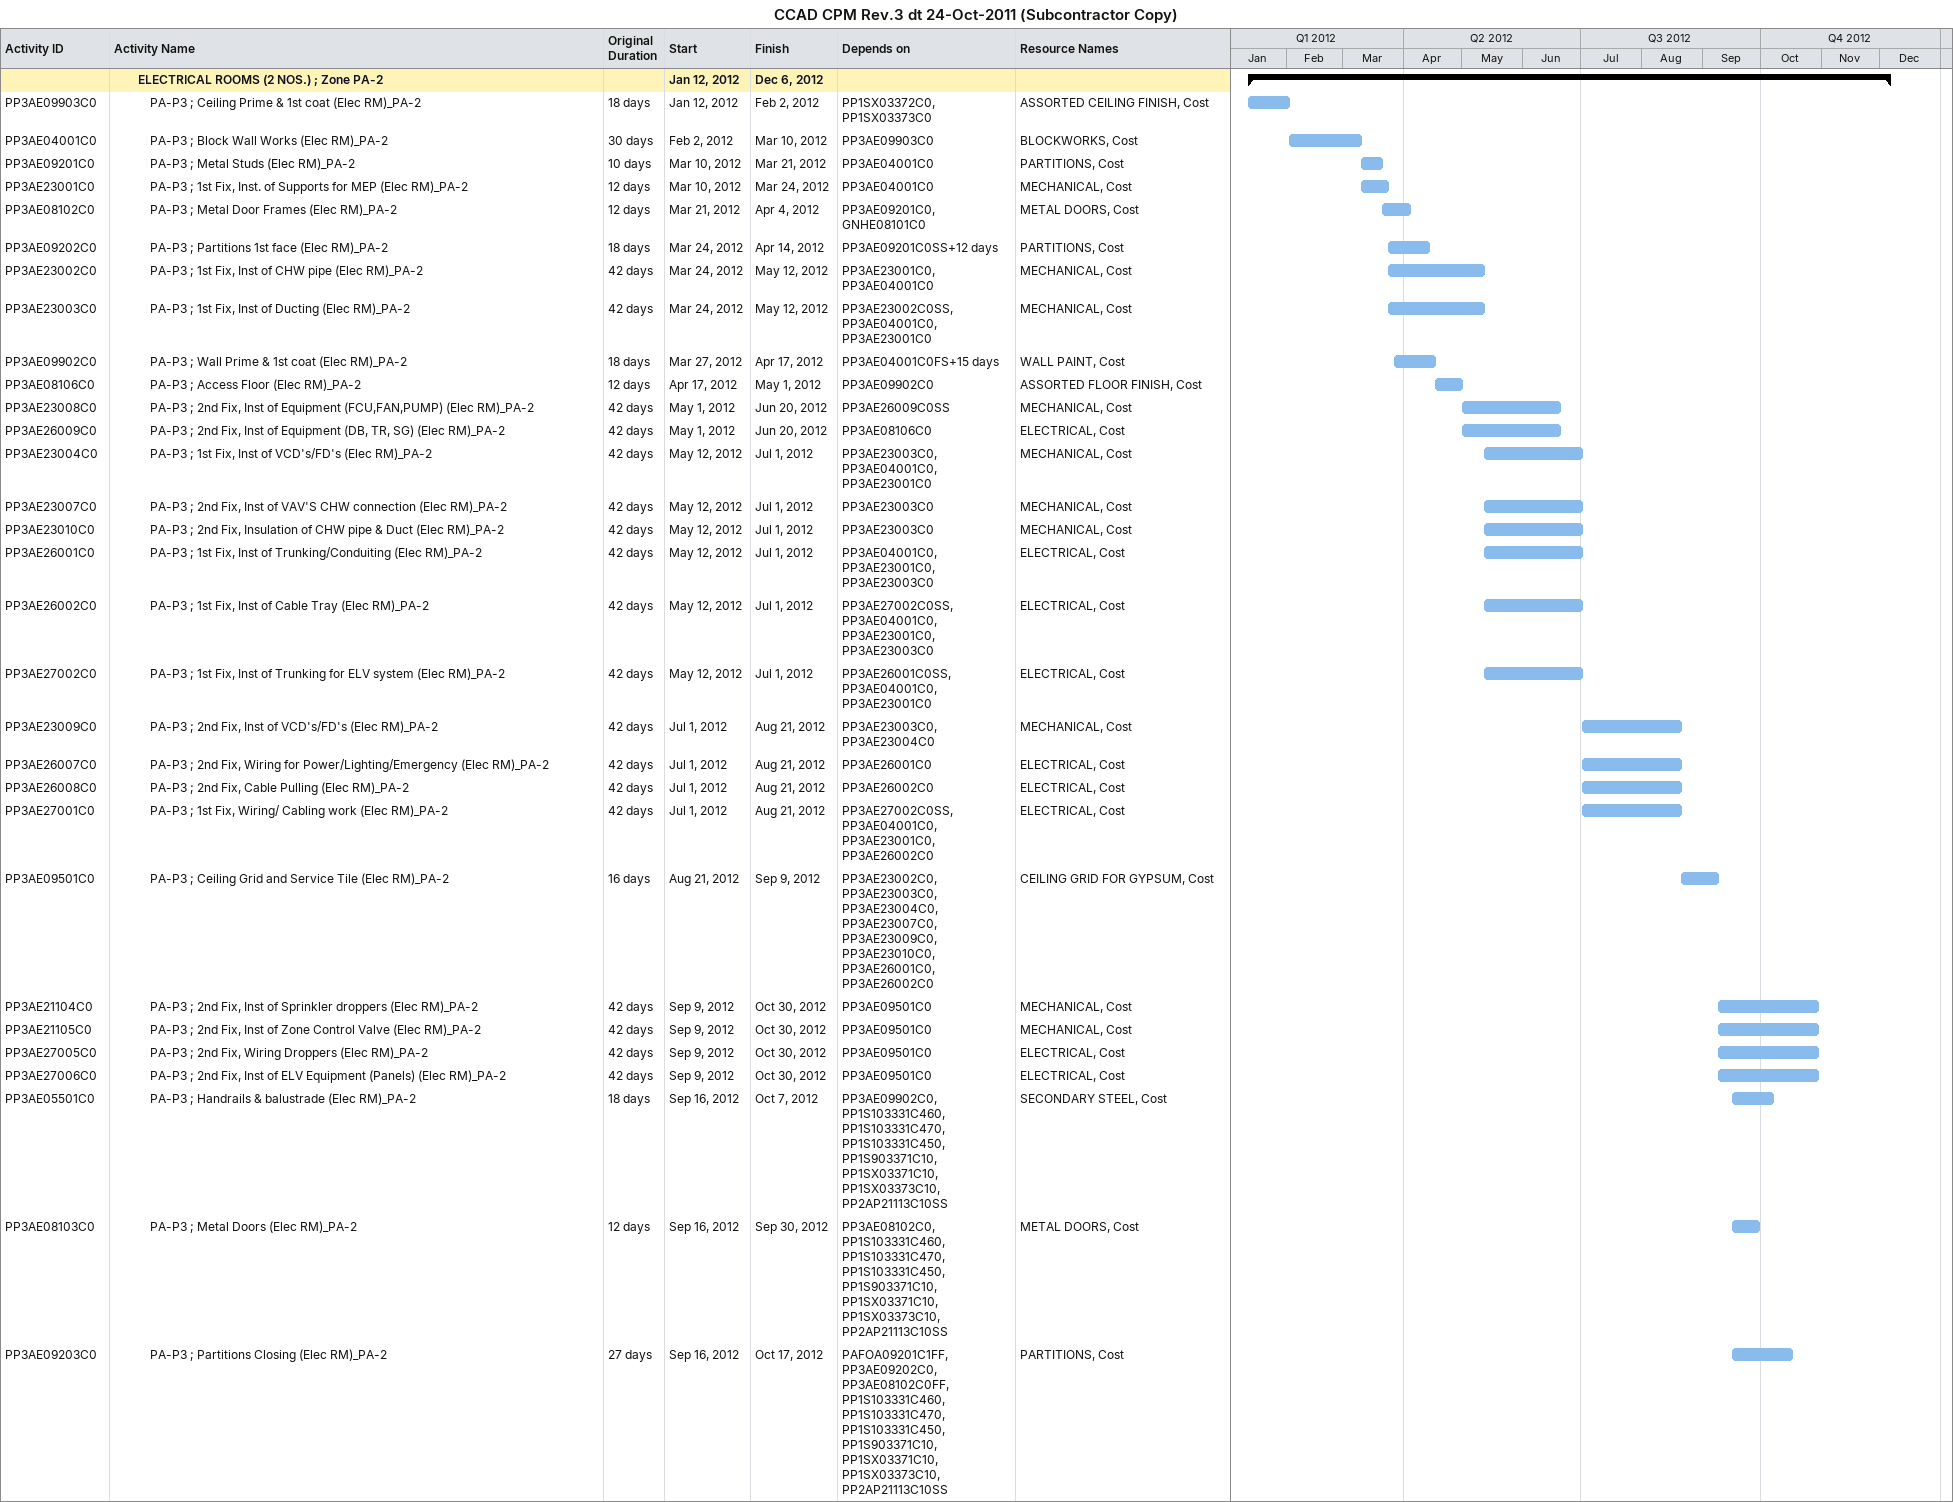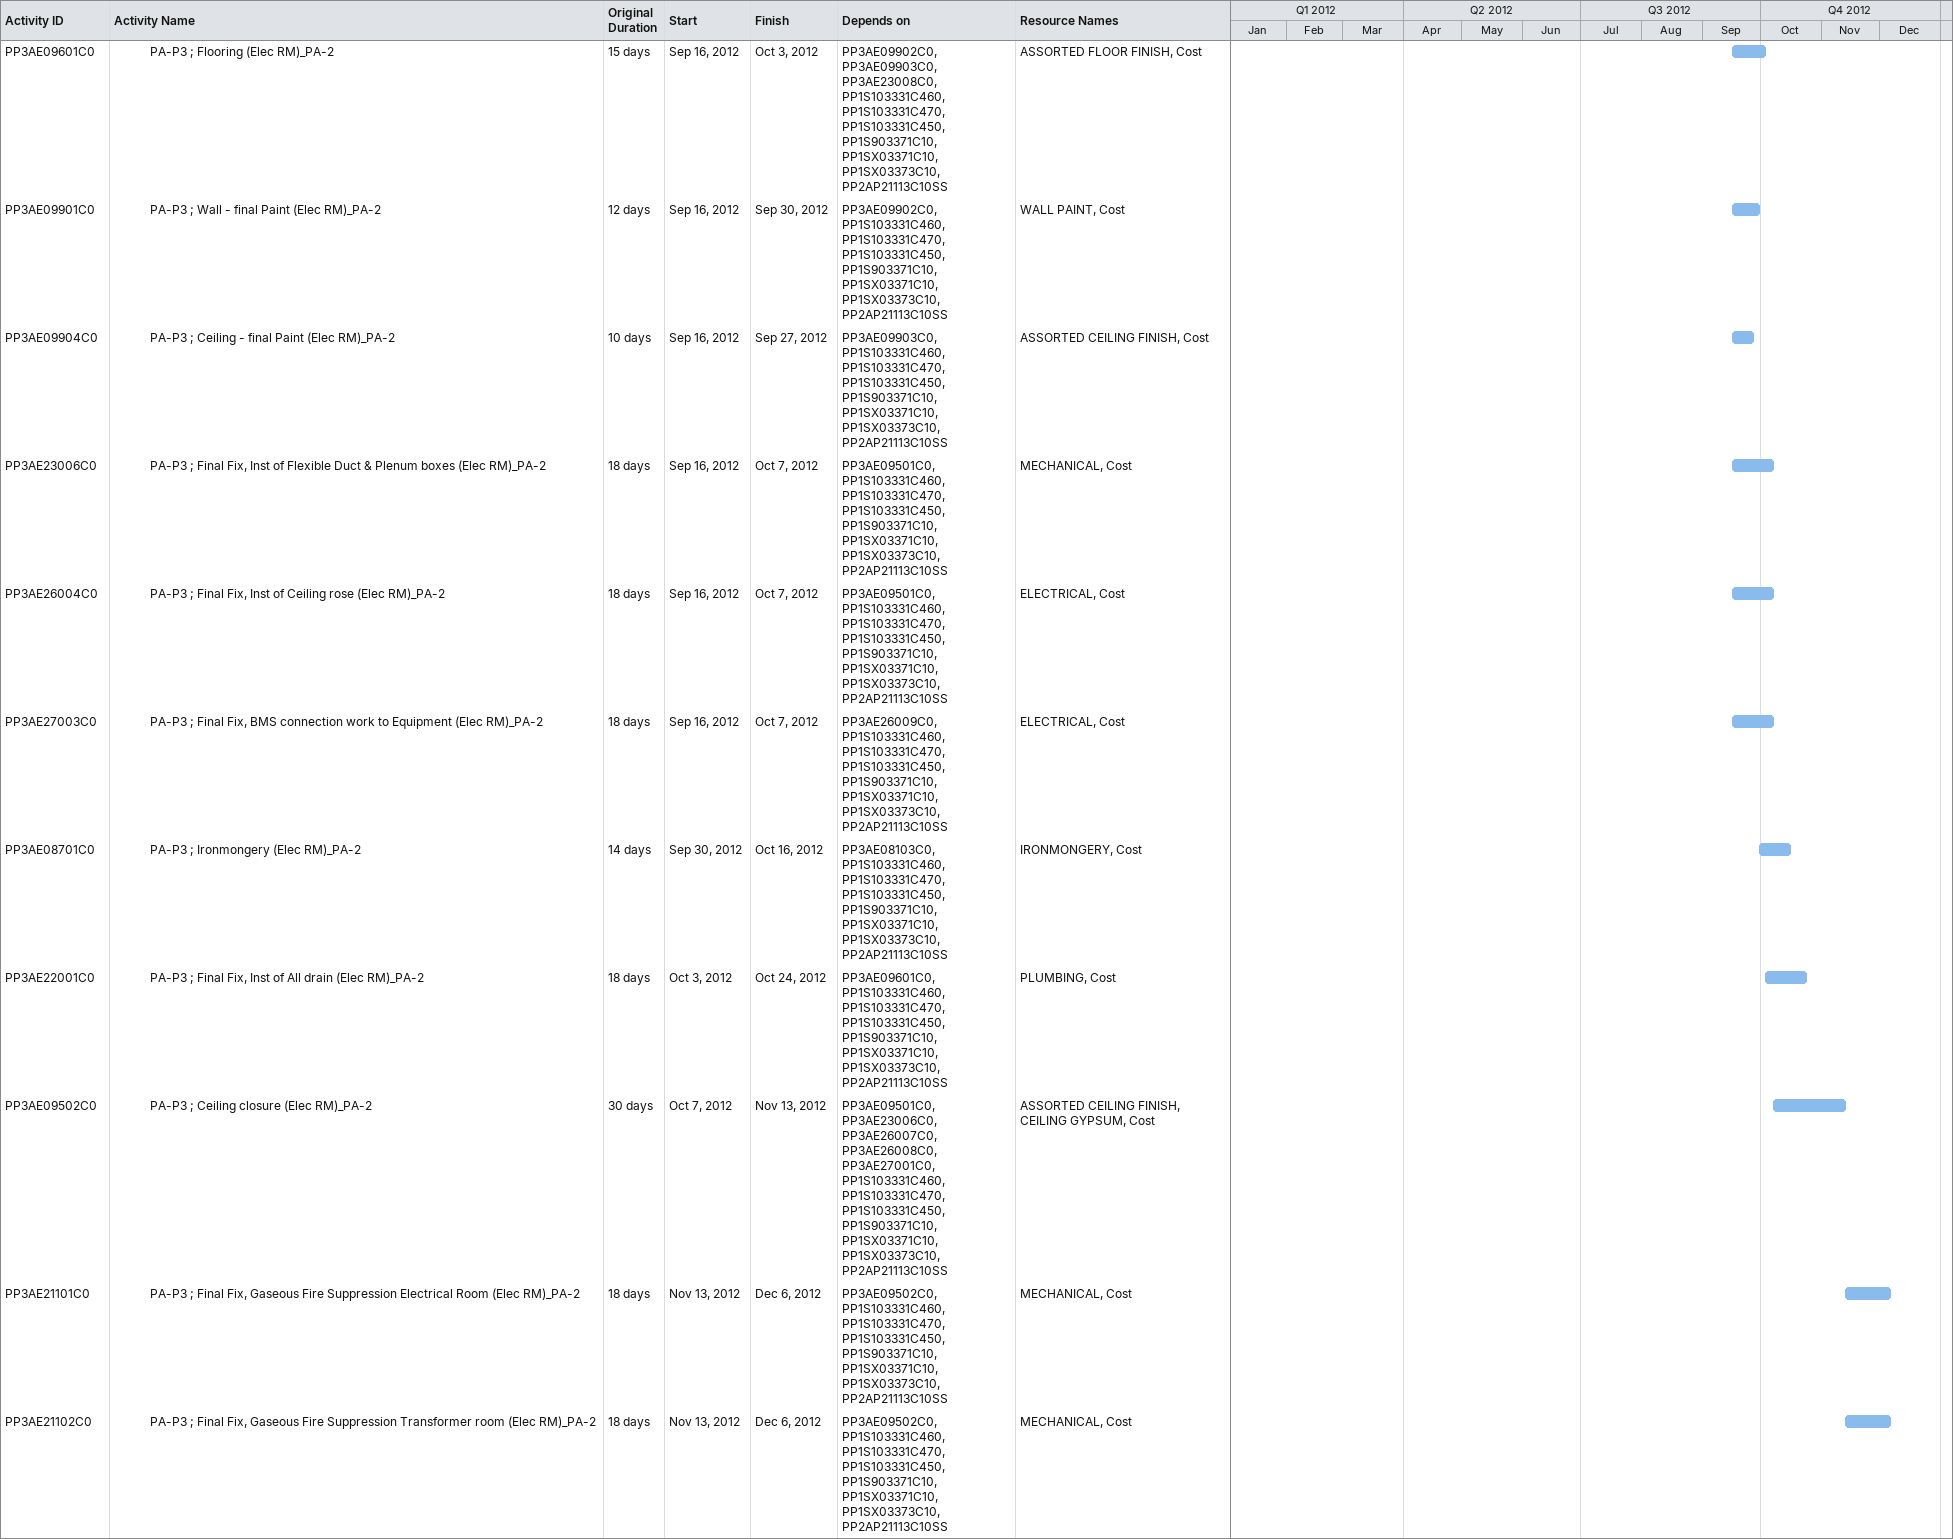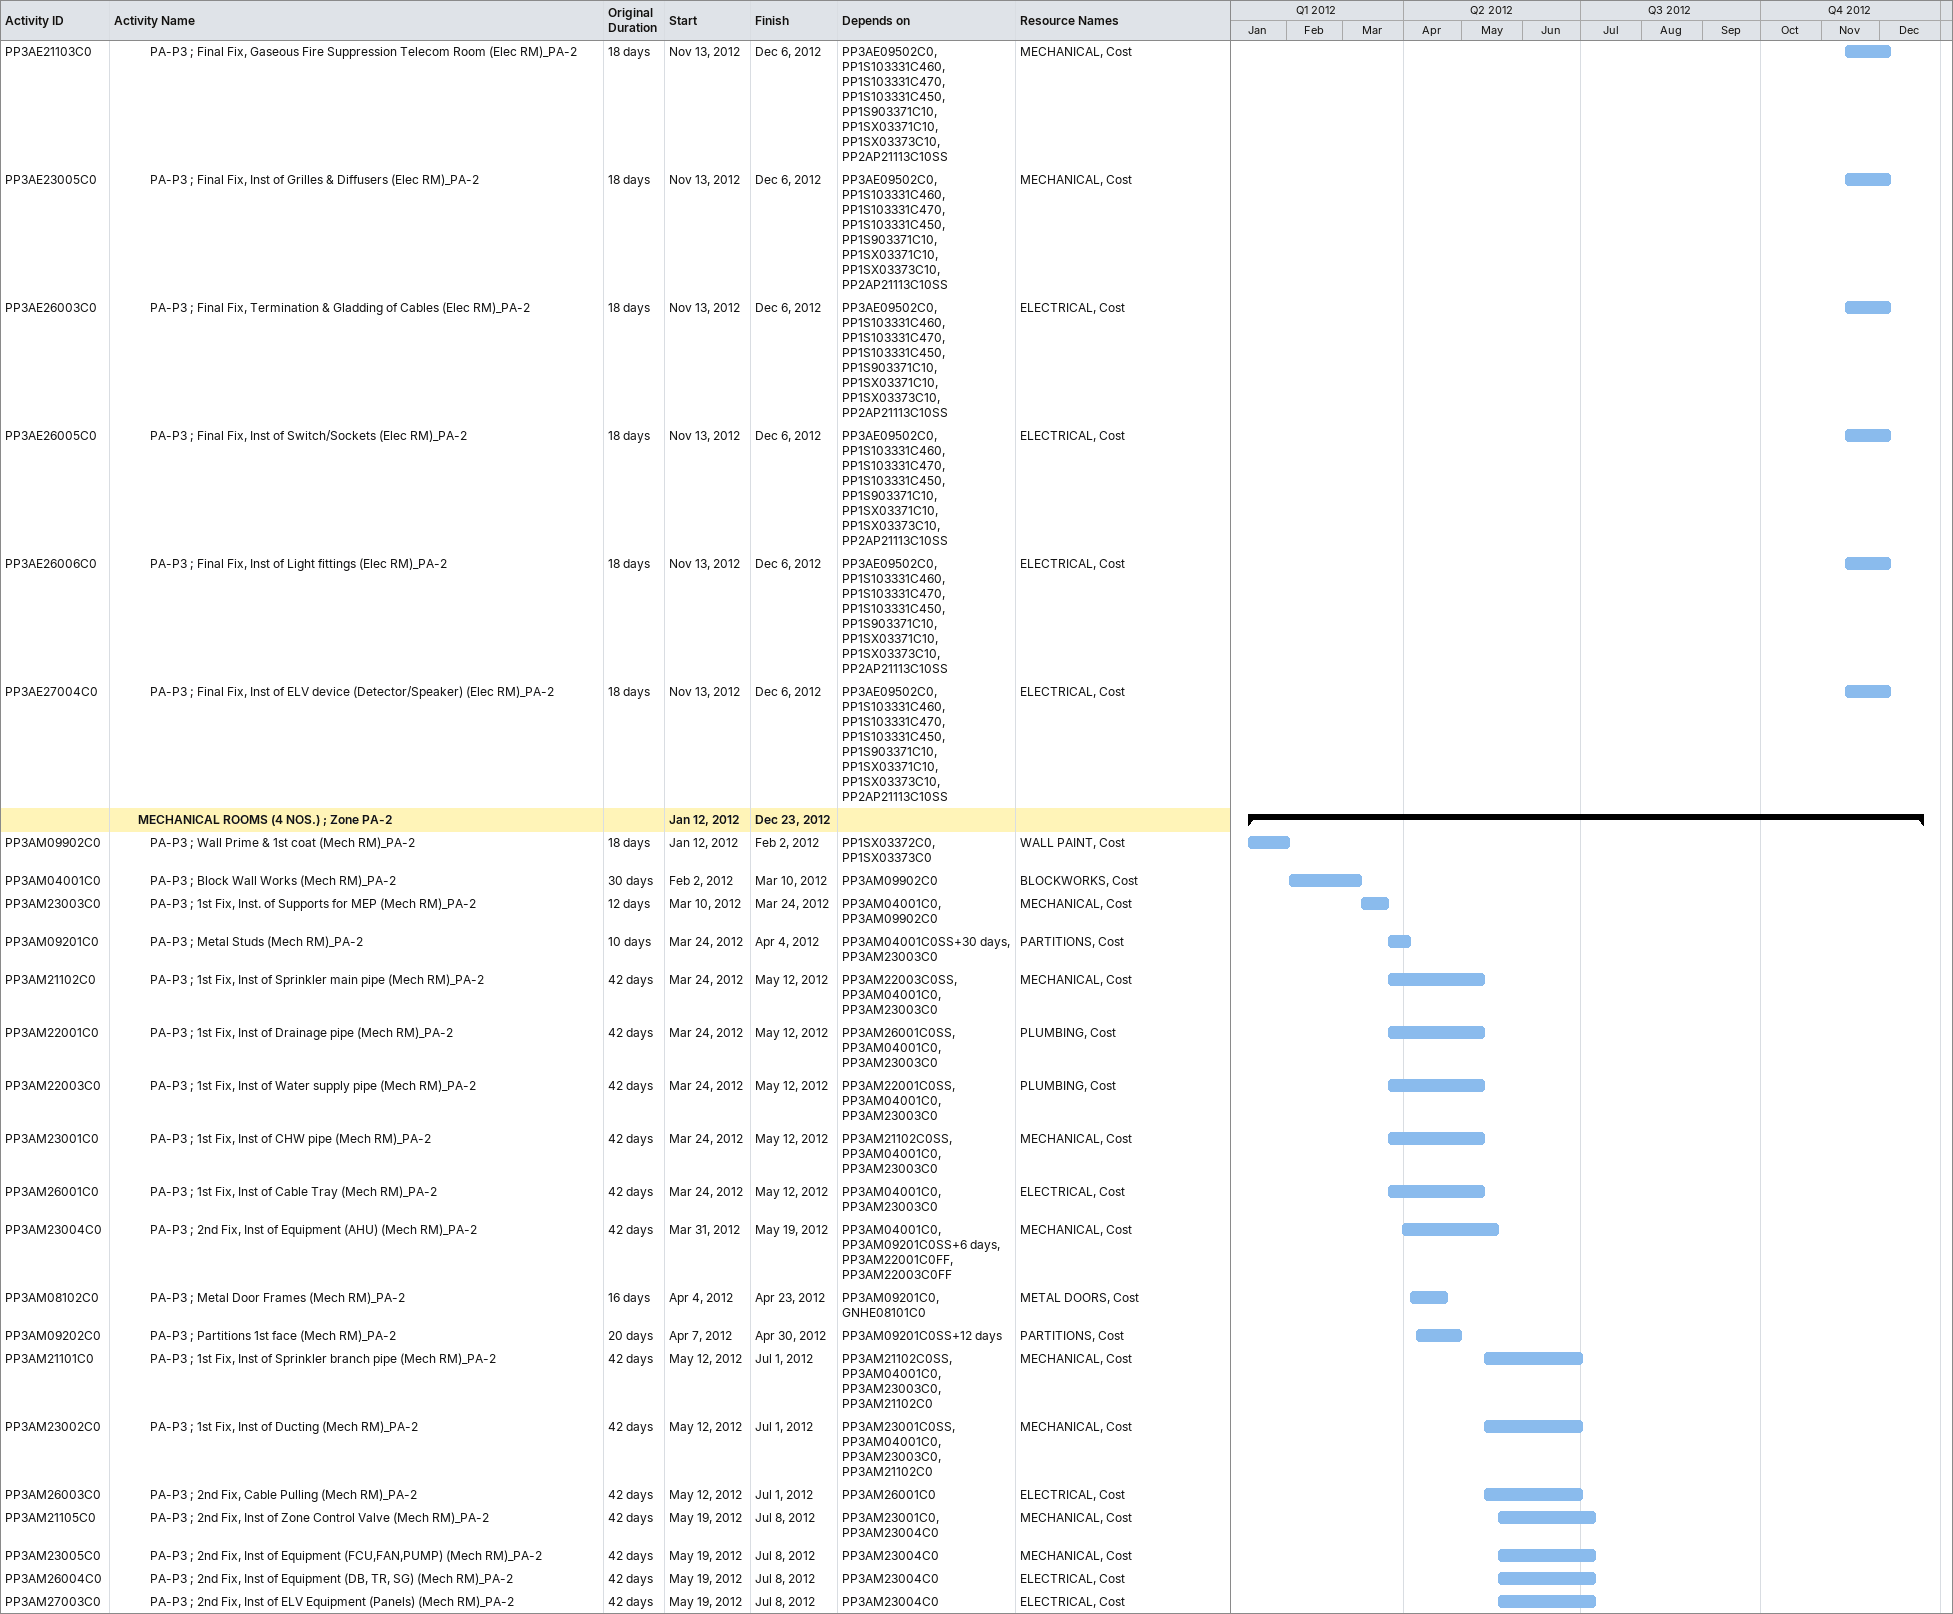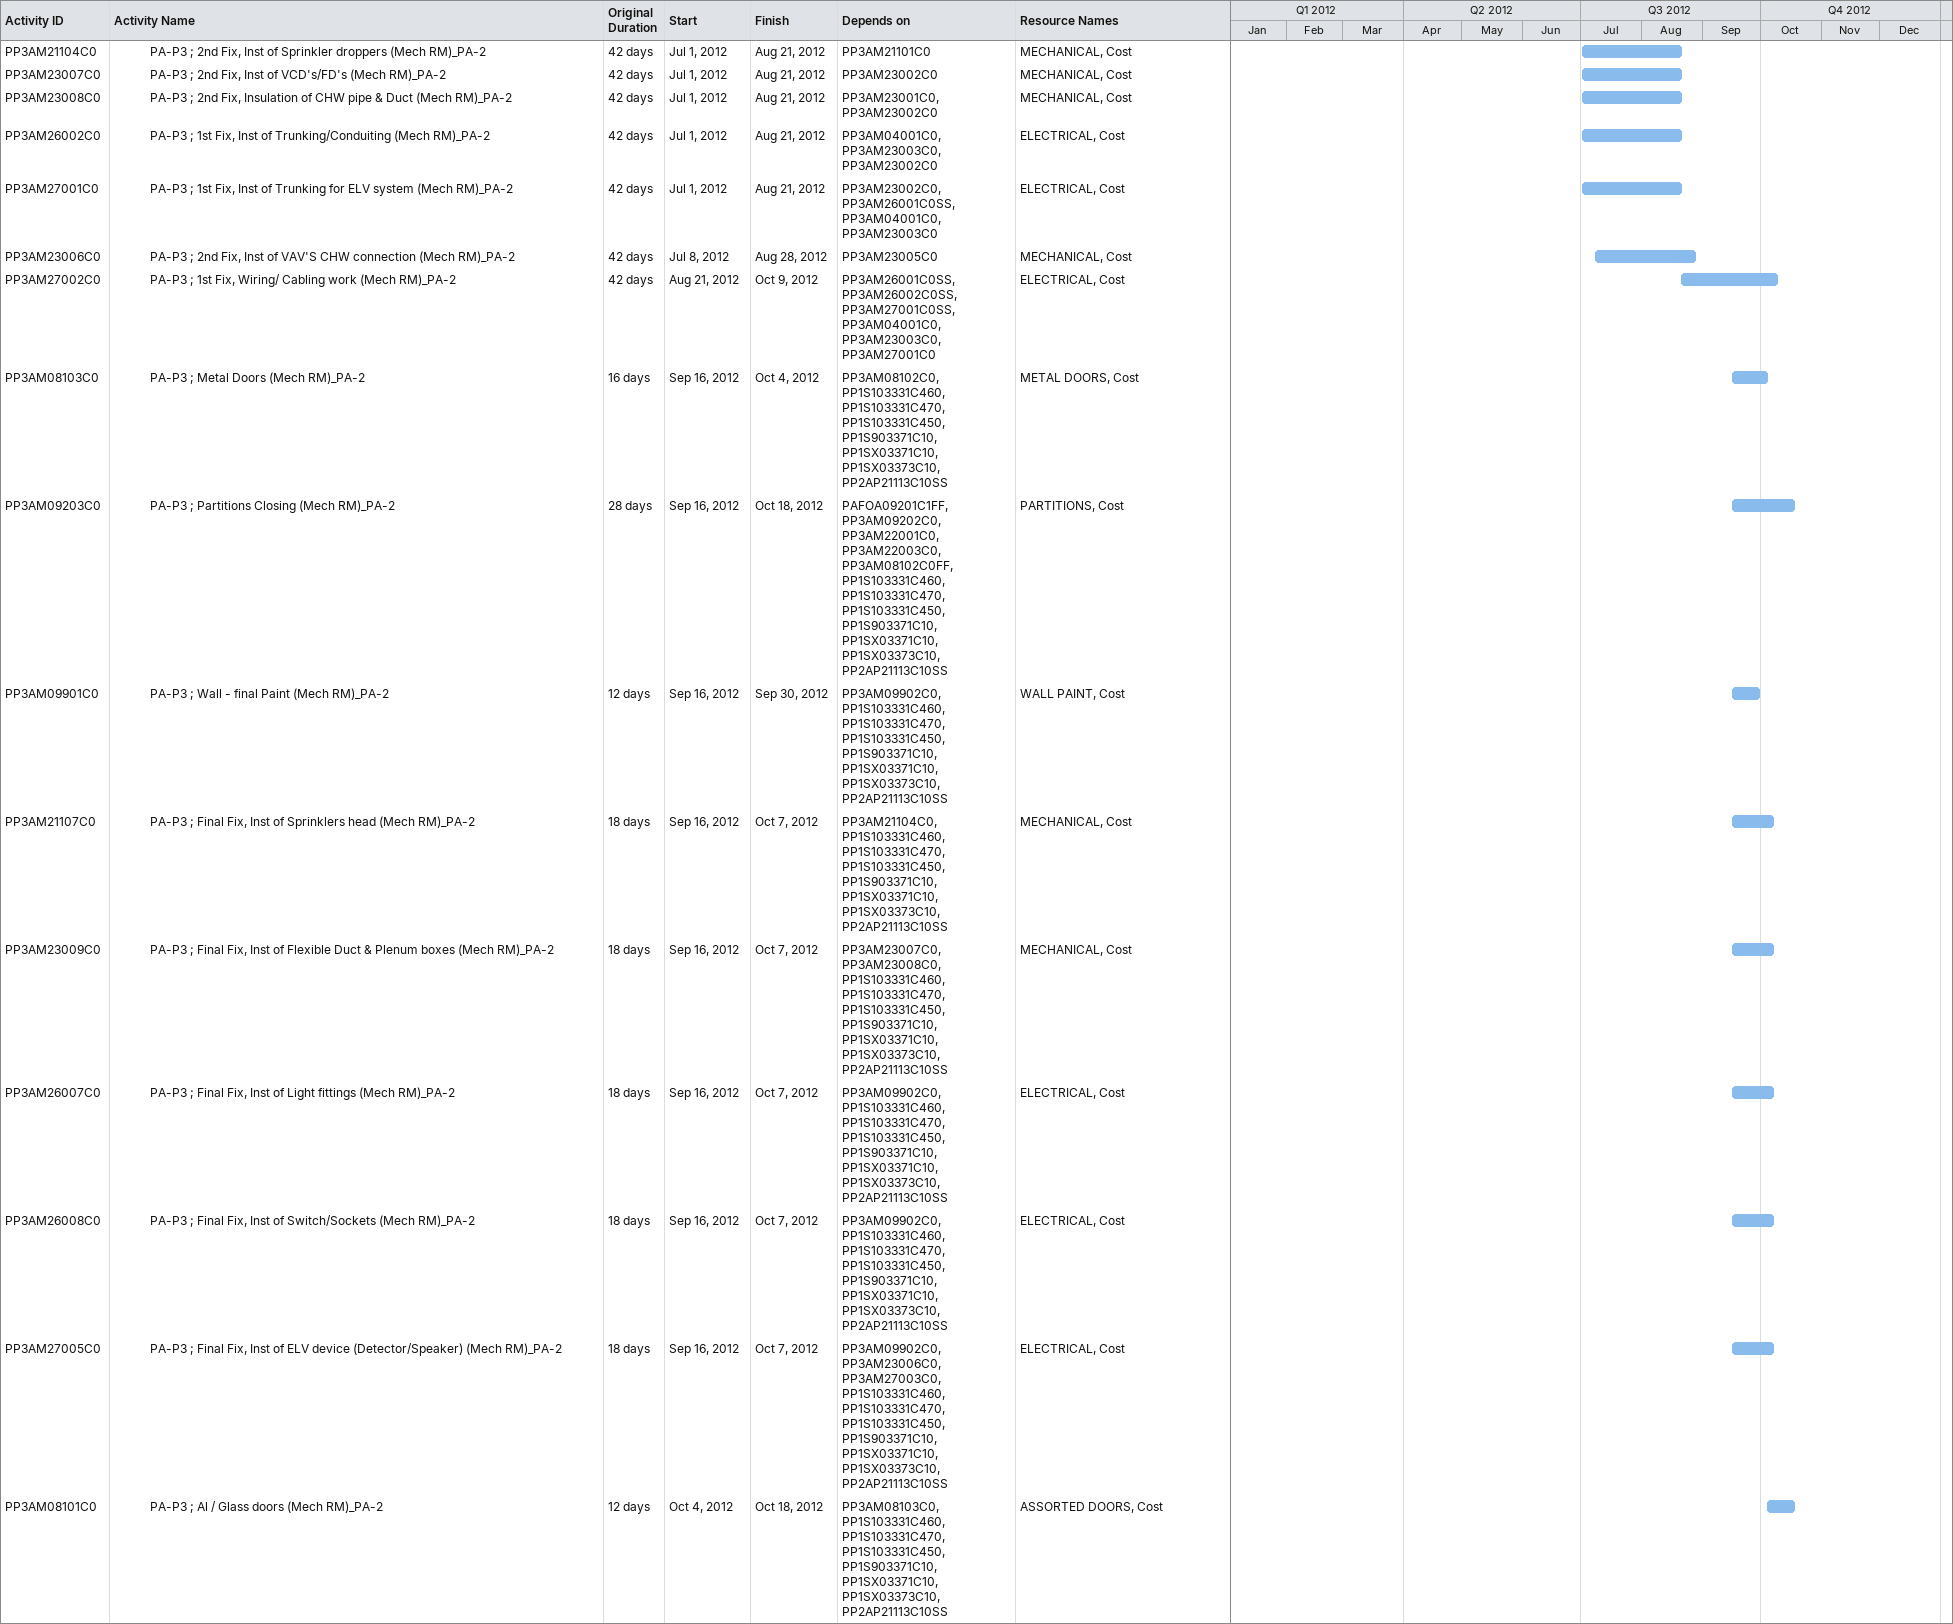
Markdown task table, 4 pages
CCAD CPM Rev.3 dt 24-Oct-2011 (Subcontractor Copy)

| ID | Level | Task | Original duration | Start | Finish | Predecessors | Resources |
|---|---|---|---|---|---|---|---|
|  | 3 | **ELECTRICAL ROOMS (2 NOS.) ; Zone PA-2** |  | 2012-01-12 | 2012-12-06 |  |  |
| PP3AE09903C0 | 4 | PA-P3 ; Ceiling Prime & 1st coat (Elec RM)_PA-2 | 18d | 2012-01-12 | 2012-02-02 | PP1SX03372C0, PP1SX03373C0 | ASSORTED CEILING FINISH, Cost |
| PP3AE04001C0 | 4 | PA-P3 ; Block Wall Works (Elec RM)_PA-2 | 30d | 2012-02-02 | 2012-03-10 | PP3AE09903C0 | BLOCKWORKS, Cost |
| PP3AE09201C0 | 4 | PA-P3 ; Metal Studs (Elec RM)_PA-2 | 10d | 2012-03-10 | 2012-03-21 | PP3AE04001C0 | PARTITIONS, Cost |
| PP3AE23001C0 | 4 | PA-P3 ; 1st Fix, Inst. of Supports for MEP (Elec RM)_PA-2 | 12d | 2012-03-10 | 2012-03-24 | PP3AE04001C0 | MECHANICAL, Cost |
| PP3AE08102C0 | 4 | PA-P3 ; Metal Door Frames (Elec RM)_PA-2 | 12d | 2012-03-21 | 2012-04-04 | PP3AE09201C0, GNHE08101C0 | METAL DOORS, Cost |
| PP3AE09202C0 | 4 | PA-P3 ; Partitions 1st face (Elec RM)_PA-2 | 18d | 2012-03-24 | 2012-04-14 | PP3AE09201C0SS+12d | PARTITIONS, Cost |
| PP3AE23002C0 | 4 | PA-P3 ; 1st Fix, Inst of CHW pipe (Elec RM)_PA-2 | 42d | 2012-03-24 | 2012-05-12 | PP3AE23001C0, PP3AE04001C0 | MECHANICAL, Cost |
| PP3AE23003C0 | 4 | PA-P3 ; 1st Fix, Inst of Ducting (Elec RM)_PA-2 | 42d | 2012-03-24 | 2012-05-12 | PP3AE23002C0SS, PP3AE04001C0, PP3AE23001C0 | MECHANICAL, Cost |
| PP3AE09902C0 | 4 | PA-P3 ; Wall Prime & 1st coat (Elec RM)_PA-2 | 18d | 2012-03-27 | 2012-04-17 | PP3AE04001C0FS+15d | WALL PAINT, Cost |
| PP3AE08106C0 | 4 | PA-P3 ; Access Floor (Elec RM)_PA-2 | 12d | 2012-04-17 | 2012-05-01 | PP3AE09902C0 | ASSORTED FLOOR FINISH, Cost |
| PP3AE23008C0 | 4 | PA-P3 ; 2nd Fix, Inst of Equipment (FCU,FAN,PUMP) (Elec RM)_PA-2 | 42d | 2012-05-01 | 2012-06-20 | PP3AE26009C0SS | MECHANICAL, Cost |
| PP3AE26009C0 | 4 | PA-P3 ; 2nd Fix, Inst of Equipment (DB, TR, SG) (Elec RM)_PA-2 | 42d | 2012-05-01 | 2012-06-20 | PP3AE08106C0 | ELECTRICAL, Cost |
| PP3AE23004C0 | 4 | PA-P3 ; 1st Fix, Inst of VCD's/FD's (Elec RM)_PA-2 | 42d | 2012-05-12 | 2012-07-01 | PP3AE23003C0, PP3AE04001C0, PP3AE23001C0 | MECHANICAL, Cost |
| PP3AE23007C0 | 4 | PA-P3 ; 2nd Fix, Inst of VAV'S CHW connection (Elec RM)_PA-2 | 42d | 2012-05-12 | 2012-07-01 | PP3AE23003C0 | MECHANICAL, Cost |
| PP3AE23010C0 | 4 | PA-P3 ; 2nd Fix, Insulation of CHW pipe & Duct (Elec RM)_PA-2 | 42d | 2012-05-12 | 2012-07-01 | PP3AE23003C0 | MECHANICAL, Cost |
| PP3AE26001C0 | 4 | PA-P3 ; 1st Fix, Inst of Trunking/Conduiting (Elec RM)_PA-2 | 42d | 2012-05-12 | 2012-07-01 | PP3AE04001C0, PP3AE23001C0, PP3AE23003C0 | ELECTRICAL, Cost |
| PP3AE26002C0 | 4 | PA-P3 ; 1st Fix, Inst of Cable Tray (Elec RM)_PA-2 | 42d | 2012-05-12 | 2012-07-01 | PP3AE27002C0SS, PP3AE04001C0, PP3AE23001C0, PP3AE23003C0 | ELECTRICAL, Cost |
| PP3AE27002C0 | 4 | PA-P3 ; 1st Fix, Inst of Trunking for ELV system (Elec RM)_PA-2 | 42d | 2012-05-12 | 2012-07-01 | PP3AE26001C0SS, PP3AE04001C0, PP3AE23001C0 | ELECTRICAL, Cost |
| PP3AE23009C0 | 4 | PA-P3 ; 2nd Fix, Inst of VCD's/FD's (Elec RM)_PA-2 | 42d | 2012-07-01 | 2012-08-21 | PP3AE23003C0, PP3AE23004C0 | MECHANICAL, Cost |
| PP3AE26007C0 | 4 | PA-P3 ; 2nd Fix, Wiring for Power/Lighting/Emergency (Elec RM)_PA-2 | 42d | 2012-07-01 | 2012-08-21 | PP3AE26001C0 | ELECTRICAL, Cost |
| PP3AE26008C0 | 4 | PA-P3 ; 2nd Fix, Cable Pulling (Elec RM)_PA-2 | 42d | 2012-07-01 | 2012-08-21 | PP3AE26002C0 | ELECTRICAL, Cost |
| PP3AE27001C0 | 4 | PA-P3 ; 1st Fix, Wiring/ Cabling work (Elec RM)_PA-2 | 42d | 2012-07-01 | 2012-08-21 | PP3AE27002C0SS, PP3AE04001C0, PP3AE23001C0, PP3AE26002C0 | ELECTRICAL, Cost |
| PP3AE09501C0 | 4 | PA-P3 ; Ceiling Grid and Service Tile (Elec RM)_PA-2 | 16d | 2012-08-21 | 2012-09-09 | PP3AE23002C0, PP3AE23003C0, PP3AE23004C0, PP3AE23007C0, PP3AE23009C0, PP3AE23010C0, PP3AE26001C0, PP3AE26002C0 | CEILING GRID FOR GYPSUM, Cost |
| PP3AE21104C0 | 4 | PA-P3 ; 2nd Fix, Inst of Sprinkler droppers (Elec RM)_PA-2 | 42d | 2012-09-09 | 2012-10-30 | PP3AE09501C0 | MECHANICAL, Cost |
| PP3AE21105C0 | 4 | PA-P3 ; 2nd Fix, Inst of Zone Control Valve (Elec RM)_PA-2 | 42d | 2012-09-09 | 2012-10-30 | PP3AE09501C0 | MECHANICAL, Cost |
| PP3AE27005C0 | 4 | PA-P3 ; 2nd Fix, Wiring Droppers (Elec RM)_PA-2 | 42d | 2012-09-09 | 2012-10-30 | PP3AE09501C0 | ELECTRICAL, Cost |
| PP3AE27006C0 | 4 | PA-P3 ; 2nd Fix, Inst of ELV Equipment (Panels) (Elec RM)_PA-2 | 42d | 2012-09-09 | 2012-10-30 | PP3AE09501C0 | ELECTRICAL, Cost |
| PP3AE05501C0 | 4 | PA-P3 ; Handrails & balustrade (Elec RM)_PA-2 | 18d | 2012-09-16 | 2012-10-07 | PP3AE09902C0, PP1S103331C460, PP1S103331C470, PP1S103331C450, PP1S903371C10, PP1SX03371C10, PP1SX03373C10, PP2AP21113C10SS | SECONDARY STEEL, Cost |
| PP3AE08103C0 | 4 | PA-P3 ; Metal Doors (Elec RM)_PA-2 | 12d | 2012-09-16 | 2012-09-30 | PP3AE08102C0, PP1S103331C460, PP1S103331C470, PP1S103331C450, PP1S903371C10, PP1SX03371C10, PP1SX03373C10, PP2AP21113C10SS | METAL DOORS, Cost |
| PP3AE09203C0 | 4 | PA-P3 ; Partitions Closing (Elec RM)_PA-2 | 27d | 2012-09-16 | 2012-10-17 | PAFOA09201C1FF, PP3AE09202C0, PP3AE08102C0FF, PP1S103331C460, PP1S103331C470, PP1S103331C450, PP1S903371C10, PP1SX03371C10, PP1SX03373C10, PP2AP21113C10SS | PARTITIONS, Cost |
| PP3AE09601C0 | 4 | PA-P3 ; Flooring (Elec RM)_PA-2 | 15d | 2012-09-16 | 2012-10-03 | PP3AE09902C0, PP3AE09903C0, PP3AE23008C0, PP1S103331C460, PP1S103331C470, PP1S103331C450, PP1S903371C10, PP1SX03371C10, PP1SX03373C10, PP2AP21113C10SS | ASSORTED FLOOR FINISH, Cost |
| PP3AE09901C0 | 4 | PA-P3 ; Wall - final Paint (Elec RM)_PA-2 | 12d | 2012-09-16 | 2012-09-30 | PP3AE09902C0, PP1S103331C460, PP1S103331C470, PP1S103331C450, PP1S903371C10, PP1SX03371C10, PP1SX03373C10, PP2AP21113C10SS | WALL PAINT, Cost |
| PP3AE09904C0 | 4 | PA-P3 ; Ceiling - final Paint (Elec RM)_PA-2 | 10d | 2012-09-16 | 2012-09-27 | PP3AE09903C0, PP1S103331C460, PP1S103331C470, PP1S103331C450, PP1S903371C10, PP1SX03371C10, PP1SX03373C10, PP2AP21113C10SS | ASSORTED CEILING FINISH, Cost |
| PP3AE23006C0 | 4 | PA-P3 ; Final Fix, Inst of Flexible Duct & Plenum boxes (Elec RM)_PA-2 | 18d | 2012-09-16 | 2012-10-07 | PP3AE09501C0, PP1S103331C460, PP1S103331C470, PP1S103331C450, PP1S903371C10, PP1SX03371C10, PP1SX03373C10, PP2AP21113C10SS | MECHANICAL, Cost |
| PP3AE26004C0 | 4 | PA-P3 ; Final Fix, Inst of Ceiling rose (Elec RM)_PA-2 | 18d | 2012-09-16 | 2012-10-07 | PP3AE09501C0, PP1S103331C460, PP1S103331C470, PP1S103331C450, PP1S903371C10, PP1SX03371C10, PP1SX03373C10, PP2AP21113C10SS | ELECTRICAL, Cost |
| PP3AE27003C0 | 4 | PA-P3 ; Final Fix, BMS connection work to Equipment (Elec RM)_PA-2 | 18d | 2012-09-16 | 2012-10-07 | PP3AE26009C0, PP1S103331C460, PP1S103331C470, PP1S103331C450, PP1S903371C10, PP1SX03371C10, PP1SX03373C10, PP2AP21113C10SS | ELECTRICAL, Cost |
| PP3AE08701C0 | 4 | PA-P3 ; Ironmongery (Elec RM)_PA-2 | 14d | 2012-09-30 | 2012-10-16 | PP3AE08103C0, PP1S103331C460, PP1S103331C470, PP1S103331C450, PP1S903371C10, PP1SX03371C10, PP1SX03373C10, PP2AP21113C10SS | IRONMONGERY, Cost |
| PP3AE22001C0 | 4 | PA-P3 ; Final Fix, Inst of All drain (Elec RM)_PA-2 | 18d | 2012-10-03 | 2012-10-24 | PP3AE09601C0, PP1S103331C460, PP1S103331C470, PP1S103331C450, PP1S903371C10, PP1SX03371C10, PP1SX03373C10, PP2AP21113C10SS | PLUMBING, Cost |
| PP3AE09502C0 | 4 | PA-P3 ; Ceiling closure (Elec RM)_PA-2 | 30d | 2012-10-07 | 2012-11-13 | PP3AE09501C0, PP3AE23006C0, PP3AE26007C0, PP3AE26008C0, PP3AE27001C0, PP1S103331C460, PP1S103331C470, PP1S103331C450, PP1S903371C10, PP1SX03371C10, PP1SX03373C10, PP2AP21113C10SS | ASSORTED CEILING FINISH, CEILING GYPSUM, Cost |
| PP3AE21101C0 | 4 | PA-P3 ; Final Fix, Gaseous Fire Suppression Electrical Room (Elec RM)_PA-2 | 18d | 2012-11-13 | 2012-12-06 | PP3AE09502C0, PP1S103331C460, PP1S103331C470, PP1S103331C450, PP1S903371C10, PP1SX03371C10, PP1SX03373C10, PP2AP21113C10SS | MECHANICAL, Cost |
| PP3AE21102C0 | 4 | PA-P3 ; Final Fix, Gaseous Fire Suppression Transformer room (Elec RM)_PA-2 | 18d | 2012-11-13 | 2012-12-06 | PP3AE09502C0, PP1S103331C460, PP1S103331C470, PP1S103331C450, PP1S903371C10, PP1SX03371C10, PP1SX03373C10, PP2AP21113C10SS | MECHANICAL, Cost |
| PP3AE21103C0 | 4 | PA-P3 ; Final Fix, Gaseous Fire Suppression Telecom Room (Elec RM)_PA-2 | 18d | 2012-11-13 | 2012-12-06 | PP3AE09502C0, PP1S103331C460, PP1S103331C470, PP1S103331C450, PP1S903371C10, PP1SX03371C10, PP1SX03373C10, PP2AP21113C10SS | MECHANICAL, Cost |
| PP3AE23005C0 | 4 | PA-P3 ; Final Fix, Inst of Grilles & Diffusers (Elec RM)_PA-2 | 18d | 2012-11-13 | 2012-12-06 | PP3AE09502C0, PP1S103331C460, PP1S103331C470, PP1S103331C450, PP1S903371C10, PP1SX03371C10, PP1SX03373C10, PP2AP21113C10SS | MECHANICAL, Cost |
| PP3AE26003C0 | 4 | PA-P3 ; Final Fix, Termination & Gladding of Cables (Elec RM)_PA-2 | 18d | 2012-11-13 | 2012-12-06 | PP3AE09502C0, PP1S103331C460, PP1S103331C470, PP1S103331C450, PP1S903371C10, PP1SX03371C10, PP1SX03373C10, PP2AP21113C10SS | ELECTRICAL, Cost |
| PP3AE26005C0 | 4 | PA-P3 ; Final Fix, Inst of Switch/Sockets (Elec RM)_PA-2 | 18d | 2012-11-13 | 2012-12-06 | PP3AE09502C0, PP1S103331C460, PP1S103331C470, PP1S103331C450, PP1S903371C10, PP1SX03371C10, PP1SX03373C10, PP2AP21113C10SS | ELECTRICAL, Cost |
| PP3AE26006C0 | 4 | PA-P3 ; Final Fix, Inst of Light fittings (Elec RM)_PA-2 | 18d | 2012-11-13 | 2012-12-06 | PP3AE09502C0, PP1S103331C460, PP1S103331C470, PP1S103331C450, PP1S903371C10, PP1SX03371C10, PP1SX03373C10, PP2AP21113C10SS | ELECTRICAL, Cost |
| PP3AE27004C0 | 4 | PA-P3 ; Final Fix, Inst of ELV device (Detector/Speaker) (Elec RM)_PA-2 | 18d | 2012-11-13 | 2012-12-06 | PP3AE09502C0, PP1S103331C460, PP1S103331C470, PP1S103331C450, PP1S903371C10, PP1SX03371C10, PP1SX03373C10, PP2AP21113C10SS | ELECTRICAL, Cost |
|  | 3 | **MECHANICAL ROOMS (4 NOS.) ; Zone PA-2** |  | 2012-01-12 | 2012-12-23 |  |  |
| PP3AM09902C0 | 4 | PA-P3 ; Wall Prime & 1st coat (Mech RM)_PA-2 | 18d | 2012-01-12 | 2012-02-02 | PP1SX03372C0, PP1SX03373C0 | WALL PAINT, Cost |
| PP3AM04001C0 | 4 | PA-P3 ; Block Wall Works (Mech RM)_PA-2 | 30d | 2012-02-02 | 2012-03-10 | PP3AM09902C0 | BLOCKWORKS, Cost |
| PP3AM23003C0 | 4 | PA-P3 ; 1st Fix, Inst. of Supports for MEP (Mech RM)_PA-2 | 12d | 2012-03-10 | 2012-03-24 | PP3AM04001C0, PP3AM09902C0 | MECHANICAL, Cost |
| PP3AM09201C0 | 4 | PA-P3 ; Metal Studs (Mech RM)_PA-2 | 10d | 2012-03-24 | 2012-04-04 | PP3AM04001C0SS+30d, PP3AM23003C0 | PARTITIONS, Cost |
| PP3AM21102C0 | 4 | PA-P3 ; 1st Fix, Inst of Sprinkler main pipe (Mech RM)_PA-2 | 42d | 2012-03-24 | 2012-05-12 | PP3AM22003C0SS, PP3AM04001C0, PP3AM23003C0 | MECHANICAL, Cost |
| PP3AM22001C0 | 4 | PA-P3 ; 1st Fix, Inst of Drainage pipe (Mech RM)_PA-2 | 42d | 2012-03-24 | 2012-05-12 | PP3AM26001C0SS, PP3AM04001C0, PP3AM23003C0 | PLUMBING, Cost |
| PP3AM22003C0 | 4 | PA-P3 ; 1st Fix, Inst of Water supply pipe (Mech RM)_PA-2 | 42d | 2012-03-24 | 2012-05-12 | PP3AM22001C0SS, PP3AM04001C0, PP3AM23003C0 | PLUMBING, Cost |
| PP3AM23001C0 | 4 | PA-P3 ; 1st Fix, Inst of CHW pipe (Mech RM)_PA-2 | 42d | 2012-03-24 | 2012-05-12 | PP3AM21102C0SS, PP3AM04001C0, PP3AM23003C0 | MECHANICAL, Cost |
| PP3AM26001C0 | 4 | PA-P3 ; 1st Fix, Inst of Cable Tray (Mech RM)_PA-2 | 42d | 2012-03-24 | 2012-05-12 | PP3AM04001C0, PP3AM23003C0 | ELECTRICAL, Cost |
| PP3AM23004C0 | 4 | PA-P3 ; 2nd Fix, Inst of Equipment (AHU) (Mech RM)_PA-2 | 42d | 2012-03-31 | 2012-05-19 | PP3AM04001C0, PP3AM09201C0SS+6d, PP3AM22001C0FF, PP3AM22003C0FF | MECHANICAL, Cost |
| PP3AM08102C0 | 4 | PA-P3 ; Metal Door Frames (Mech RM)_PA-2 | 16d | 2012-04-04 | 2012-04-23 | PP3AM09201C0, GNHE08101C0 | METAL DOORS, Cost |
| PP3AM09202C0 | 4 | PA-P3 ; Partitions 1st face (Mech RM)_PA-2 | 20d | 2012-04-07 | 2012-04-30 | PP3AM09201C0SS+12d | PARTITIONS, Cost |
| PP3AM21101C0 | 4 | PA-P3 ; 1st Fix, Inst of Sprinkler branch pipe (Mech RM)_PA-2 | 42d | 2012-05-12 | 2012-07-01 | PP3AM21102C0SS, PP3AM04001C0, PP3AM23003C0, PP3AM21102C0 | MECHANICAL, Cost |
| PP3AM23002C0 | 4 | PA-P3 ; 1st Fix, Inst of Ducting (Mech RM)_PA-2 | 42d | 2012-05-12 | 2012-07-01 | PP3AM23001C0SS, PP3AM04001C0, PP3AM23003C0, PP3AM21102C0 | MECHANICAL, Cost |
| PP3AM26003C0 | 4 | PA-P3 ; 2nd Fix, Cable Pulling (Mech RM)_PA-2 | 42d | 2012-05-12 | 2012-07-01 | PP3AM26001C0 | ELECTRICAL, Cost |
| PP3AM21105C0 | 4 | PA-P3 ; 2nd Fix, Inst of Zone Control Valve (Mech RM)_PA-2 | 42d | 2012-05-19 | 2012-07-08 | PP3AM23001C0, PP3AM23004C0 | MECHANICAL, Cost |
| PP3AM23005C0 | 4 | PA-P3 ; 2nd Fix, Inst of Equipment (FCU,FAN,PUMP) (Mech RM)_PA-2 | 42d | 2012-05-19 | 2012-07-08 | PP3AM23004C0 | MECHANICAL, Cost |
| PP3AM26004C0 | 4 | PA-P3 ; 2nd Fix, Inst of Equipment (DB, TR, SG) (Mech RM)_PA-2 | 42d | 2012-05-19 | 2012-07-08 | PP3AM23004C0 | ELECTRICAL, Cost |
| PP3AM27003C0 | 4 | PA-P3 ; 2nd Fix, Inst of ELV Equipment (Panels) (Mech RM)_PA-2 | 42d | 2012-05-19 | 2012-07-08 | PP3AM23004C0 | ELECTRICAL, Cost |
| PP3AM21104C0 | 4 | PA-P3 ; 2nd Fix, Inst of Sprinkler droppers (Mech RM)_PA-2 | 42d | 2012-07-01 | 2012-08-21 | PP3AM21101C0 | MECHANICAL, Cost |
| PP3AM23007C0 | 4 | PA-P3 ; 2nd Fix, Inst of VCD's/FD's (Mech RM)_PA-2 | 42d | 2012-07-01 | 2012-08-21 | PP3AM23002C0 | MECHANICAL, Cost |
| PP3AM23008C0 | 4 | PA-P3 ; 2nd Fix, Insulation of CHW pipe & Duct (Mech RM)_PA-2 | 42d | 2012-07-01 | 2012-08-21 | PP3AM23001C0, PP3AM23002C0 | MECHANICAL, Cost |
| PP3AM26002C0 | 4 | PA-P3 ; 1st Fix, Inst of Trunking/Conduiting (Mech RM)_PA-2 | 42d | 2012-07-01 | 2012-08-21 | PP3AM04001C0, PP3AM23003C0, PP3AM23002C0 | ELECTRICAL, Cost |
| PP3AM27001C0 | 4 | PA-P3 ; 1st Fix, Inst of Trunking for ELV system (Mech RM)_PA-2 | 42d | 2012-07-01 | 2012-08-21 | PP3AM23002C0, PP3AM26001C0SS, PP3AM04001C0, PP3AM23003C0 | ELECTRICAL, Cost |
| PP3AM23006C0 | 4 | PA-P3 ; 2nd Fix, Inst of VAV'S CHW connection (Mech RM)_PA-2 | 42d | 2012-07-08 | 2012-08-28 | PP3AM23005C0 | MECHANICAL, Cost |
| PP3AM27002C0 | 4 | PA-P3 ; 1st Fix, Wiring/ Cabling work (Mech RM)_PA-2 | 42d | 2012-08-21 | 2012-10-09 | PP3AM26001C0SS, PP3AM26002C0SS, PP3AM27001C0SS, PP3AM04001C0, PP3AM23003C0, PP3AM27001C0 | ELECTRICAL, Cost |
| PP3AM08103C0 | 4 | PA-P3 ; Metal Doors (Mech RM)_PA-2 | 16d | 2012-09-16 | 2012-10-04 | PP3AM08102C0, PP1S103331C460, PP1S103331C470, PP1S103331C450, PP1S903371C10, PP1SX03371C10, PP1SX03373C10, PP2AP21113C10SS | METAL DOORS, Cost |
| PP3AM09203C0 | 4 | PA-P3 ; Partitions Closing (Mech RM)_PA-2 | 28d | 2012-09-16 | 2012-10-18 | PAFOA09201C1FF, PP3AM09202C0, PP3AM22001C0, PP3AM22003C0, PP3AM08102C0FF, PP1S103331C460, PP1S103331C470, PP1S103331C450, PP1S903371C10, PP1SX03371C10, PP1SX03373C10, PP2AP21113C10SS | PARTITIONS, Cost |
| PP3AM09901C0 | 4 | PA-P3 ; Wall - final Paint (Mech RM)_PA-2 | 12d | 2012-09-16 | 2012-09-30 | PP3AM09902C0, PP1S103331C460, PP1S103331C470, PP1S103331C450, PP1S903371C10, PP1SX03371C10, PP1SX03373C10, PP2AP21113C10SS | WALL PAINT, Cost |
| PP3AM21107C0 | 4 | PA-P3 ; Final Fix, Inst of Sprinklers head (Mech RM)_PA-2 | 18d | 2012-09-16 | 2012-10-07 | PP3AM21104C0, PP1S103331C460, PP1S103331C470, PP1S103331C450, PP1S903371C10, PP1SX03371C10, PP1SX03373C10, PP2AP21113C10SS | MECHANICAL, Cost |
| PP3AM23009C0 | 4 | PA-P3 ; Final Fix, Inst of Flexible Duct & Plenum boxes (Mech RM)_PA-2 | 18d | 2012-09-16 | 2012-10-07 | PP3AM23007C0, PP3AM23008C0, PP1S103331C460, PP1S103331C470, PP1S103331C450, PP1S903371C10, PP1SX03371C10, PP1SX03373C10, PP2AP21113C10SS | MECHANICAL, Cost |
| PP3AM26007C0 | 4 | PA-P3 ; Final Fix, Inst of Light fittings (Mech RM)_PA-2 | 18d | 2012-09-16 | 2012-10-07 | PP3AM09902C0, PP1S103331C460, PP1S103331C470, PP1S103331C450, PP1S903371C10, PP1SX03371C10, PP1SX03373C10, PP2AP21113C10SS | ELECTRICAL, Cost |
| PP3AM26008C0 | 4 | PA-P3 ; Final Fix, Inst of Switch/Sockets (Mech RM)_PA-2 | 18d | 2012-09-16 | 2012-10-07 | PP3AM09902C0, PP1S103331C460, PP1S103331C470, PP1S103331C450, PP1S903371C10, PP1SX03371C10, PP1SX03373C10, PP2AP21113C10SS | ELECTRICAL, Cost |
| PP3AM27005C0 | 4 | PA-P3 ; Final Fix, Inst of ELV device (Detector/Speaker) (Mech RM)_PA-2 | 18d | 2012-09-16 | 2012-10-07 | PP3AM09902C0, PP3AM23006C0, PP3AM27003C0, PP1S103331C460, PP1S103331C470, PP1S103331C450, PP1S903371C10, PP1SX03371C10, PP1SX03373C10, PP2AP21113C10SS | ELECTRICAL, Cost |
| PP3AM08101C0 | 4 | PA-P3 ; Al / Glass doors (Mech RM)_PA-2 | 12d | 2012-10-04 | 2012-10-18 | PP3AM08103C0, PP1S103331C460, PP1S103331C470, PP1S103331C450, PP1S903371C10, PP1SX03371C10, PP1SX03373C10, PP2AP21113C10SS | ASSORTED DOORS, Cost |
